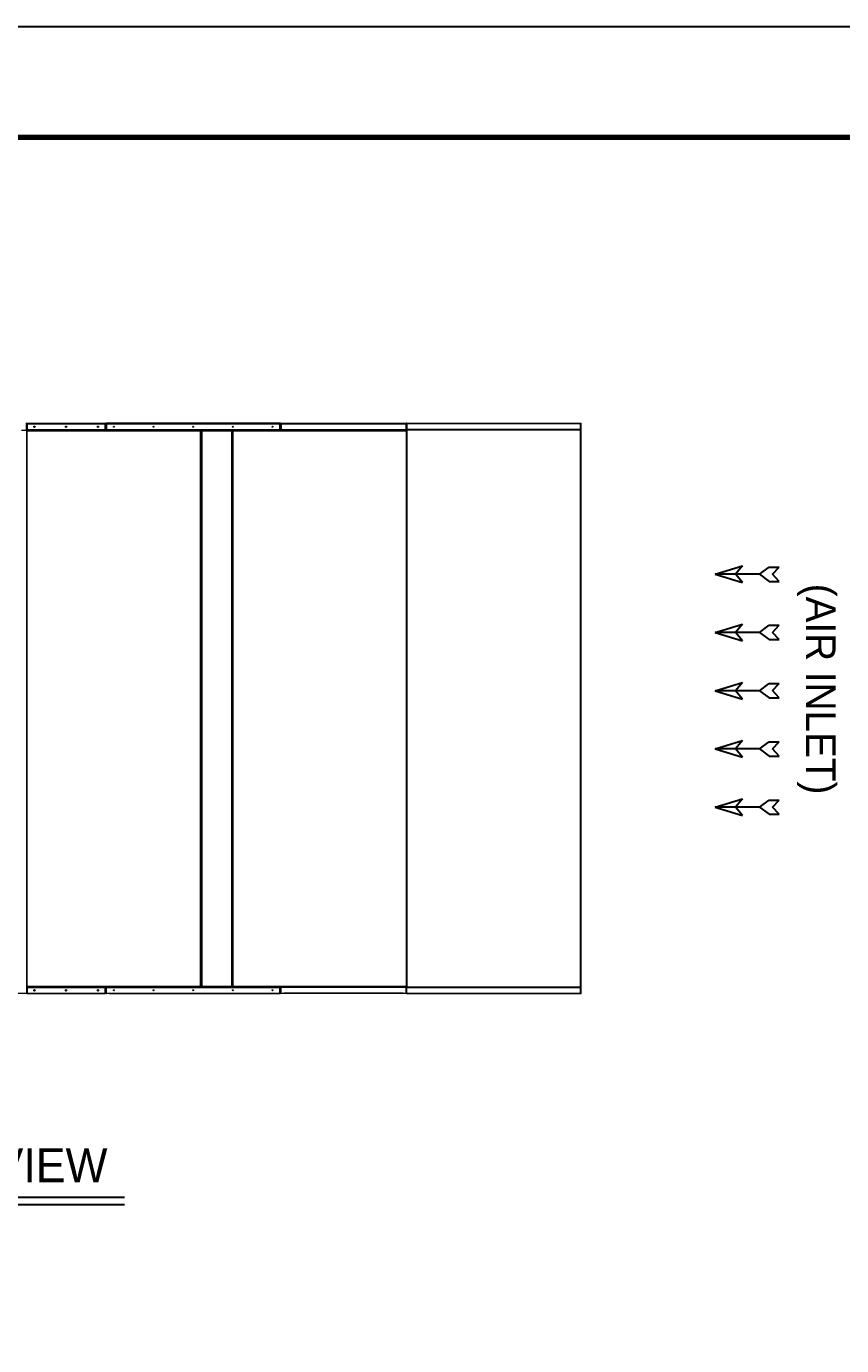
# Model space of a CAD drawing. Header units: millimetres. Extents: x -664124 to 30784, y -141094 to 22397.
# Drawn here: x 14470 to 19614, y 14073 to 22397 of the extents above; entities that cross this region are included whole.
import ezdxf
from ezdxf.enums import TextEntityAlignment as Align

# ---------------------------------------------------------------- set-up
doc = ezdxf.new("R2010")
doc.units = ezdxf.units.MM
for name, color, linetype in [('냉각탑_box', 1, 'Continuous'), ('냉각탑_dim', 1, 'Continuous'), ('냉각탑_form', 1, 'Continuous'), ('냉각탑_text', 3, 'Continuous')]:
    doc.layers.add(name, color=color, linetype=linetype)
doc.styles.add('돋움', font='Dotum.ttf')

# ---------------------------------------------------------------- blocks, each defined once
blk = doc.blocks.new('화살표 IN OUT')
at = {"layer": '냉각탑_dim'}
for p, q in [((-322.7, 43), (-383.9, 43)), ((-343.1, 0.5), (-383.9, 43)), ((-383.9, -43), (-343.1, 0.5)), ((-266.4, 0), (-322.7, 43)), ((-266.4, 0), (-322.7, -43)), ((-266.4, 0), (0, 0)), ((-163.5, 50), (-121.5, 0)), ((0, 0), (-163.5, 50)), ((-163.5, -50), (-121.5, 0)), ((0, 0), (-163.5, -50)), ((-322.7, -43), (-383.9, -43))]:
    blk.add_line(p, q, dxfattribs=at)
blk = doc.blocks.new('4')
at = {"color": 7, "lineweight": 20, "ltscale": 0.015372}
blk.add_line((14438.6, 19850), (14475.5, 19850), dxfattribs=at)
at = {"lineweight": 20}
for p, q in [((14466.8, 19894), (16869, 19894)), ((16867.5, 19894), (16869, 16294)), ((16870.1, 19894), (17970.1, 19894)), ((16870.1, 19892.8), (16870.1, 19894)), ((16870.1, 19891), (17967.1, 19891)), ((16870.1, 19855), (17967.1, 19855)), ((16870.1, 19852), (17967.1, 19852)), ((17967.1, 16294), (17967.1, 19894)), ((17970.1, 16294), (17970.1, 19894)), ((17970.1, 19894), (17970.1, 19894)), ((16870.1, 16336), (17967.1, 16336)), ((16870.1, 16333), (17967.1, 16333)), ((16869, 16294), (11470.3, 16294)), ((16870.1, 16297), (17967.1, 16297)), ((16870.1, 16295.2), (16870.1, 16294)), ((16870.1, 16294), (17970.1, 16294))]:
    blk.add_line(p, q, dxfattribs=at)
at = {"color": 7, "lineweight": 20, "ltscale": 0.015833}
for p, q in [((14470.1, 19854.8), (14470.1, 19892.8)), ((14470.1, 16333.2), (14470.1, 16295.2))]:
    blk.add_line(p, q, dxfattribs=at)
at = {"color": 7, "lineweight": 20, "ltscale": 0.001083}
for p, q in [((14472.1, 19892.8), (14474.7, 19892.8)), ((16870.1, 19892.8), (16867.5, 19892.8)), ((16870.1, 16295.2), (11470.3, 16295.2))]:
    blk.add_line(p, q, dxfattribs=at)
at = {"color": 7, "lineweight": 20, "ltscale": 0.00172}
blk.add_line((14472.1, 19888.7), (14472.1, 19892.8), dxfattribs=at)
at = {"color": 7, "lineweight": 20, "ltscale": 0.014667}
for p, q in [((14472.1, 19888.6), (14472.1, 19853.4)), ((14474.1, 19853.4), (14474.1, 19888.6)), ((14968.1, 19853.4), (14968.1, 19888.6)), ((14970.1, 19888.6), (14970.1, 19853.4)), ((14972.1, 19888.6), (14972.1, 19853.4)), ((14974.1, 19853.4), (14974.1, 19888.6)), ((16070.1, 19853.4), (16070.1, 19888.6)), ((16072.1, 19888.6), (16072.1, 19853.4)), ((16074.1, 19888.6), (16074.1, 19853.4)), ((16076.1, 19853.4), (16076.1, 19888.6)), ((16868.1, 19853.4), (16868.1, 19888.6)), ((16870.1, 19888.6), (16870.1, 19853.4)), ((14472.1, 16297.4), (14472.1, 16332.6)), ((14474.1, 16332.6), (14474.1, 16297.4)), ((14968.1, 16332.6), (14968.1, 16297.4)), ((14970.1, 16297.4), (14970.1, 16332.6)), ((14972.1, 16297.4), (14972.1, 16332.6)), ((14974.1, 16332.6), (14974.1, 16297.4)), ((16070.1, 16332.6), (16070.1, 16297.4)), ((16072.1, 16297.4), (16072.1, 16332.6)), ((16074.1, 16299.4), (16074.1, 16334.6)), ((16076.1, 16334.6), (16076.1, 16299.4)), ((16868.1, 16334.6), (16868.1, 16299.4)), ((16870.1, 16299.4), (16870.1, 16334.6))]:
    blk.add_line(p, q, dxfattribs=at)
at = {"color": 7, "lineweight": 20, "ltscale": 0.001387}
blk.add_line((14472.1, 19850), (14472.1, 19853.3), dxfattribs=at)
at = {"color": 7, "lineweight": 20, "ltscale": 0.000562932}
for p, q in [((14473.5, 19846.3), (14472.1, 19846.3)), ((15570.8, 19846.3), (15572.1, 19846.3)), ((15575.5, 19846.3), (15574.1, 19846.3)), ((15766.2, 19848.3), (15767.6, 19848.3)), ((15766.8, 19846.3), (15768.1, 19846.3)), ((15771.5, 19846.3), (15770.1, 19846.3)), ((16868.8, 19846.3), (16870.1, 19846.3)), ((14473.5, 16337.7), (14472.1, 16337.7)), ((15570.8, 16337.7), (15572.1, 16337.7)), ((15575.5, 16337.7), (15574.1, 16337.7)), ((15766.8, 16337.7), (15768.1, 16337.7)), ((15771.5, 16337.7), (15770.1, 16337.7)), ((16868.8, 16337.7), (16870.1, 16337.7))]:
    blk.add_line(p, q, dxfattribs=at)
at = {"color": 7, "lineweight": 20}
for p, q in [((14472.1, 16337.7), (14472.1, 19846.3)), ((14475.5, 16339.4), (14475.5, 19844.6)), ((15568.7, 16339.4), (15568.7, 19844.6)), ((15572.1, 16337.7), (15572.1, 19846.3)), ((15574.1, 19846.3), (15574.1, 16337.7)), ((15577.5, 19844.6), (15577.5, 16339.4)), ((15764.7, 19844.6), (15764.7, 16339.4)), ((15768.1, 19846.3), (15768.1, 16337.7)), ((15770.1, 19846.3), (15770.1, 16337.7)), ((15773.5, 19844.6), (15773.5, 16339.4)), ((16866.7, 19844.6), (16866.7, 16339.4)), ((16870.1, 19846.3), (16870.1, 16337.7))]:
    blk.add_line(p, q, dxfattribs=at)
at = {"color": 7, "lineweight": 20, "ltscale": 0.000448698}
for p, q in [((14473.5, 19850.7), (14474.1, 19851.6)), ((14968.8, 19850.7), (14968.1, 19851.6)), ((14973.5, 19850.7), (14974.1, 19851.6)), ((16070.8, 19850.7), (16070.1, 19851.6)), ((16075.5, 19850.7), (16076.1, 19851.6)), ((16868.8, 19850.7), (16868.1, 19851.6)), ((14473.5, 16335.3), (14474.1, 16334.5)), ((14968.8, 16335.3), (14968.1, 16334.5)), ((14973.5, 16335.3), (14974.1, 16334.5)), ((16070.8, 16335.3), (16070.1, 16334.5))]:
    blk.add_line(p, q, dxfattribs=at)
at = {"color": 7, "lineweight": 20, "ltscale": 0.000502197}
for p, q in [((14473.5, 19846.3), (14474.7, 19846.3)), ((15570.8, 19846.3), (15569.6, 19846.3)), ((15575.5, 19846.3), (15576.7, 19846.3)), ((15766.2, 19848.3), (15765, 19848.3)), ((15766.8, 19846.3), (15765.6, 19846.3)), ((15771.5, 19846.3), (15772.7, 19846.3)), ((16868.8, 19846.3), (16867.6, 19846.3)), ((14473.5, 16337.7), (14474.7, 16337.7)), ((15570.8, 16337.7), (15569.6, 16337.7)), ((15575.5, 16337.7), (15576.7, 16337.7)), ((15766.8, 16337.7), (15765.6, 16337.7))]:
    blk.add_line(p, q, dxfattribs=at)
at = {"color": 7, "lineweight": 20, "ltscale": 0.000375}
for p, q in [((14475, 19853.4), (14474.1, 19853.4)), ((14475, 19853.4), (14474.1, 19853.4)), ((14475, 19848), (14474.1, 19848)), ((14967.2, 19853.4), (14968.1, 19853.4)), ((14967.2, 19853.4), (14968.1, 19853.4)), ((14975, 19853.4), (14974.1, 19853.4)), ((14975, 19853.4), (14974.1, 19853.4)), ((15569.2, 19848), (15570.1, 19848)), ((15577, 19848), (15576.1, 19848)), ((15765.2, 19848), (15766.1, 19848)), ((15773, 19848), (15772.1, 19848)), ((16069.2, 19853.4), (16070.1, 19853.4)), ((16069.2, 19853.4), (16070.1, 19853.4)), ((16077, 19853.4), (16076.1, 19853.4)), ((16077, 19853.4), (16076.1, 19853.4)), ((16867.2, 19853.4), (16868.1, 19853.4)), ((16867.2, 19853.4), (16868.1, 19853.4)), ((16867.2, 19848), (16868.1, 19848)), ((15573.4, 18697.1), (15573.4, 18698)), ((15573.4, 18662.9), (15573.4, 18662)), ((15573.4, 17525.1), (15573.4, 17526)), ((15573.4, 17490.9), (15573.4, 17490)), ((14475, 16336), (14474.1, 16336)), ((14475, 16332.6), (14474.1, 16332.6)), ((14967.2, 16332.6), (14968.1, 16332.6)), ((14975, 16332.6), (14974.1, 16332.6)), ((15569.2, 16336), (15570.1, 16336)), ((15577, 16336), (15576.1, 16336)), ((15765.2, 16336), (15766.1, 16336)), ((15773, 16336), (15772.1, 16336)), ((16069.2, 16332.6), (16070.1, 16332.6)), ((16077, 16334.6), (16076.1, 16334.6)), ((16867.2, 16334.6), (16868.1, 16334.6))]:
    blk.add_line(p, q, dxfattribs=at)
at = {"color": 7, "lineweight": 20, "ltscale": 0.001002}
for p, q in [((14474.1, 19851), (14474.1, 19853.4)), ((14968.1, 19851), (14968.1, 19853.4)), ((14974.1, 19851), (14974.1, 19853.4)), ((16070.1, 19851), (16070.1, 19853.4)), ((16076.1, 19851), (16076.1, 19853.4)), ((16868.1, 19851), (16868.1, 19853.4)), ((14474.1, 16335), (14474.1, 16332.6)), ((14968.1, 16335), (14968.1, 16332.6)), ((14974.1, 16335), (14974.1, 16332.6)), ((16070.1, 16335), (16070.1, 16332.6)), ((16076.1, 16337), (16076.1, 16334.6)), ((16868.1, 16337), (16868.1, 16334.6))]:
    blk.add_line(p, q, dxfattribs=at)
at = {"color": 7, "lineweight": 20, "ltscale": 0.000414929}
for p, q in [((14474.1, 19847), (14474.1, 19848)), ((15570.1, 19847), (15570.1, 19848)), ((15576.1, 19847), (15576.1, 19848)), ((15765.6, 19849), (15765.6, 19850)), ((15766.1, 19847), (15766.1, 19848)), ((15772.1, 19847), (15772.1, 19848)), ((16868.1, 19847), (16868.1, 19848)), ((14474.1, 16337), (14474.1, 16336)), ((15570.1, 16337), (15570.1, 16336)), ((15576.1, 16337), (15576.1, 16336)), ((15766.1, 16337), (15766.1, 16336)), ((15772.1, 16337), (15772.1, 16336))]:
    blk.add_line(p, q, dxfattribs=at)
at = {"color": 7, "lineweight": 20, "ltscale": 0.000293404}
for p, q in [((14474.1, 19847), (14474.1, 19846.3)), ((15570.1, 19847), (15570.1, 19846.3)), ((15576.1, 19847), (15576.1, 19846.3)), ((15765.6, 19849), (15765.6, 19848.3)), ((15766.1, 19847), (15766.1, 19846.3)), ((15772.1, 19847), (15772.1, 19846.3)), ((16868.1, 19847), (16868.1, 19846.3)), ((14474.1, 16337), (14474.1, 16337.7)), ((15570.1, 16337), (15570.1, 16337.7)), ((15576.1, 16337), (15576.1, 16337.7)), ((15766.1, 16337), (15766.1, 16337.7)), ((15772.1, 16337), (15772.1, 16337.7)), ((16868.1, 16337), (16868.1, 16337.7))]:
    blk.add_line(p, q, dxfattribs=at)
at = {"color": 7, "lineweight": 20, "ltscale": 0.000873136}
blk.add_line((14474.7, 19891.9), (14474.7, 19894), dxfattribs=at)
at = {"color": 7, "lineweight": 20, "ltscale": 0.015146}
blk.add_line((14474.7, 19889.8), (14474.7, 19853.4), dxfattribs=at)
at = {"color": 7, "lineweight": 20, "ltscale": 4.00539e-05}
blk.add_line((14474.7, 19850.1), (14474.7, 19850), dxfattribs=at)
at = {"color": 7, "lineweight": 20, "ltscale": 0.01525}
for p, q in [((14475, 19890), (14475, 19853.4)), ((14967.2, 19853.4), (14967.2, 19890)), ((14975, 19890), (14975, 19853.4)), ((16069.2, 19853.4), (16069.2, 19890)), ((16077, 19890), (16077, 19853.4)), ((16867.2, 19853.4), (16867.2, 19890)), ((14475, 16296), (14475, 16332.6)), ((14967.2, 16332.6), (14967.2, 16296)), ((14975, 16296), (14975, 16332.6)), ((16069.2, 16332.6), (16069.2, 16296)), ((16077, 16298), (16077, 16334.6)), ((16867.2, 16334.6), (16867.2, 16298))]:
    blk.add_line(p, q, dxfattribs=at)
at = {"color": 7, "lineweight": 20, "ltscale": 0.007958}
for p, q in [((14475, 19890), (14494.1, 19890)), ((14948.1, 19890), (14967.2, 19890)), ((14975, 19890), (14994.1, 19890)), ((16050.1, 19890), (16069.2, 19890)), ((16077, 19890), (16096.1, 19890)), ((16848.1, 19890), (16867.2, 19890)), ((14475, 16296), (14494.1, 16296)), ((14948.1, 16296), (14967.2, 16296)), ((14975, 16296), (14994.1, 16296)), ((16050.1, 16296), (16069.2, 16296)), ((16077, 16298), (16096.1, 16298)), ((16848.1, 16298), (16867.2, 16298))]:
    blk.add_line(p, q, dxfattribs=at)
at = {"color": 7, "lineweight": 20, "ltscale": 0.205083}
for p, q in [((14475, 19853.4), (14967.2, 19853.4)), ((14475, 16332.6), (14967.2, 16332.6))]:
    blk.add_line(p, q, dxfattribs=at)
at = {"color": 7, "lineweight": 20, "ltscale": 0.455917}
for p, q in [((14475, 19848), (15569.2, 19848)), ((14975, 19853.4), (16069.2, 19853.4)), ((15773, 19848), (16867.2, 19848)), ((15569.2, 16336), (14475, 16336)), ((14975, 16332.6), (16069.2, 16332.6))]:
    blk.add_line(p, q, dxfattribs=at)
at = {"color": 7, "lineweight": 20, "ltscale": 0.006917}
for p, q in [((14475.5, 19892), (14492.1, 19892)), ((14475.5, 19890), (14492.1, 19890)), ((14950.1, 19892), (14966.7, 19892)), ((14950.1, 19890), (14966.7, 19890)), ((14992.1, 19892), (14975.5, 19892)), ((14992.1, 19890), (14975.5, 19890)), ((16052.1, 19892), (16068.7, 19892)), ((16052.1, 19890), (16068.7, 19890)), ((16077.5, 19892), (16094.1, 19892)), ((16077.5, 19890), (16094.1, 19890)), ((16850.1, 19892), (16866.7, 19892)), ((16850.1, 19890), (16866.7, 19890)), ((14475.5, 16294), (14492.1, 16294)), ((14950.1, 16294), (14966.7, 16294)), ((14992.1, 16294), (14975.5, 16294)), ((16052.1, 16294), (16068.7, 16294)), ((16077.5, 16296), (16094.1, 16296)), ((16850.1, 16296), (16866.7, 16296))]:
    blk.add_line(p, q, dxfattribs=at)
at = {"color": 7, "lineweight": 20, "ltscale": 0.204667}
for p, q in [((14475.5, 19850), (14966.7, 19850)), ((14475.5, 16336), (14966.7, 16336))]:
    blk.add_line(p, q, dxfattribs=at)
at = {"color": 7, "lineweight": 20, "ltscale": 0.4555}
for p, q in [((14475.5, 19844.6), (15568.7, 19844.6)), ((14975.5, 19850), (16068.7, 19850)), ((15773.5, 19844.6), (16866.7, 19844.6)), ((15568.7, 16339.4), (14475.5, 16339.4)), ((14975.5, 16336), (16068.7, 16336)), ((16866.7, 16339.4), (15773.5, 16339.4))]:
    blk.add_line(p, q, dxfattribs=at)
at = {"color": 7, "lineweight": 20, "ltscale": 0.000833333}
for p, q in [((14492.1, 19892), (14492.1, 19890)), ((14786, 19850), (14786, 19848)), ((14842, 19848), (14842, 19850)), ((14948.1, 19892), (14948.1, 19890)), ((14948.1, 19892), (14948.1, 19890)), ((14950.1, 19892), (14950.1, 19890)), ((14992.1, 19892), (14992.1, 19890)), ((15435.9, 19850), (15435.9, 19848)), ((15439.2, 19848), (15439.2, 19850)), ((15767.6, 19848.3), (15767.6, 19846.3)), ((16050.1, 19892), (16050.1, 19890)), ((16050.1, 19892), (16050.1, 19890)), ((16052.1, 19892), (16052.1, 19890)), ((16094.1, 19892), (16094.1, 19890)), ((16812.5, 19850), (16812.5, 19848)), ((16848.1, 19892), (16848.1, 19890)), ((16848.1, 19892), (16848.1, 19890)), ((16850.1, 19892), (16850.1, 19890)), ((15572.1, 19604), (15574.1, 19604)), ((15572.1, 19577.4), (15574.1, 19577.4)), ((15572.1, 19576), (15574.1, 19576)), ((15574.1, 19576), (15572.1, 19576)), ((15574.1, 19574), (15572.1, 19574)), ((15574.1, 19572.6), (15572.1, 19572.6)), ((15768.1, 19604), (15770.1, 19604)), ((15768.1, 19577.4), (15770.1, 19577.4)), ((15770.1, 19576), (15768.1, 19576)), ((15770.1, 19574), (15768.1, 19574)), ((15770.1, 19572.9), (15768.1, 19572.9)), ((15770.1, 19570.1), (15768.1, 19570.1)), ((15768.1, 19568.1), (15770.1, 19568.1)), ((15768.1, 19566.5), (15770.1, 19566.5)), ((15770.1, 19565.3), (15768.1, 19565.3)), ((15572.1, 18959.4), (15574.1, 18959.4)), ((15574.1, 18958), (15572.1, 18958)), ((15574.1, 18956), (15572.1, 18956)), ((15572.1, 18954), (15574.1, 18954)), ((15572.1, 18952), (15574.1, 18952)), ((15574.1, 18950.6), (15572.1, 18950.6)), ((15574.1, 18924), (15572.1, 18924)), ((15768.1, 18971.3), (15770.1, 18971.3)), ((15768.1, 18954), (15770.1, 18954)), ((15768.1, 18952), (15770.1, 18952)), ((15770.1, 18950.6), (15768.1, 18950.6)), ((15770.1, 18924), (15768.1, 18924)), ((15572.1, 18741), (15574.1, 18741)), ((15768.1, 18741), (15770.1, 18741)), ((15574.1, 18704.4), (15572.1, 18704.4)), ((15574.1, 18703), (15572.1, 18703)), ((15574.1, 18660), (15572.1, 18660)), ((15574.1, 18658.4), (15572.1, 18658.4)), ((15574.1, 18656.4), (15572.1, 18656.4)), ((15574.1, 18653), (15572.1, 18653)), ((15572.1, 18651.6), (15574.1, 18651.6)), ((15770.1, 18704.4), (15768.1, 18704.4)), ((15770.1, 18703), (15768.1, 18703)), ((15770.1, 18700), (15768.1, 18700)), ((15770.1, 18698), (15768.1, 18698)), ((15770.1, 18697.1), (15768.1, 18697.1)), ((15768.1, 18662.9), (15770.1, 18662.9)), ((15770.1, 18662), (15768.1, 18662)), ((15770.1, 18660), (15768.1, 18660)), ((15770.1, 18660), (15768.1, 18660)), ((15770.1, 18658.4), (15768.1, 18658.4)), ((15770.1, 18656.4), (15768.1, 18656.4)), ((15770.1, 18653), (15768.1, 18653)), ((15768.1, 18651.6), (15770.1, 18651.6)), ((15574.1, 18615), (15572.1, 18615)), ((15770.1, 18615), (15768.1, 18615)), ((15572.1, 18432), (15574.1, 18432)), ((15572.1, 18405.4), (15574.1, 18405.4)), ((15572.1, 18404), (15574.1, 18404)), ((15574.1, 18404), (15572.1, 18404)), ((15574.1, 18402), (15572.1, 18402)), ((15574.1, 18400.6), (15572.1, 18400.6)), ((15768.1, 18432), (15770.1, 18432)), ((15768.1, 18405.4), (15770.1, 18405.4)), ((15770.1, 18404), (15768.1, 18404)), ((15770.1, 18402.1), (15768.1, 18402.1)), ((15770.1, 18402), (15768.1, 18402)), ((15768.1, 18400.1), (15770.1, 18400.1)), ((15768.1, 18398.5), (15770.1, 18398.5)), ((15770.1, 18397.3), (15768.1, 18397.3)), ((15572.1, 17787.4), (15574.1, 17787.4)), ((15574.1, 17786), (15572.1, 17786)), ((15574.1, 17784), (15572.1, 17784)), ((15572.1, 17782), (15574.1, 17782)), ((15572.1, 17780), (15574.1, 17780)), ((15574.1, 17778.6), (15572.1, 17778.6)), ((15574.1, 17752), (15572.1, 17752)), ((15768.1, 17803.3), (15770.1, 17803.3)), ((15770.1, 17783.3), (15768.1, 17783.3)), ((15768.1, 17782), (15770.1, 17782)), ((15768.1, 17780), (15770.1, 17780)), ((15770.1, 17778.6), (15768.1, 17778.6)), ((15770.1, 17752), (15768.1, 17752)), ((15572.1, 17569), (15574.1, 17569)), ((15768.1, 17569), (15770.1, 17569)), ((15574.1, 17532.4), (15572.1, 17532.4)), ((15574.1, 17531), (15572.1, 17531)), ((15574.1, 17488), (15572.1, 17488)), ((15574.1, 17486.4), (15572.1, 17486.4)), ((15574.1, 17484.4), (15572.1, 17484.4)), ((15770.1, 17532.4), (15768.1, 17532.4)), ((15770.1, 17531), (15768.1, 17531)), ((15770.1, 17528), (15768.1, 17528)), ((15770.1, 17526), (15768.1, 17526)), ((15770.1, 17525.1), (15768.1, 17525.1)), ((15768.1, 17490.9), (15770.1, 17490.9)), ((15770.1, 17490), (15768.1, 17490)), ((15770.1, 17488), (15768.1, 17488)), ((15770.1, 17488), (15768.1, 17488)), ((15770.1, 17486.4), (15768.1, 17486.4)), ((15770.1, 17484.4), (15768.1, 17484.4)), ((15574.1, 17481), (15572.1, 17481)), ((15572.1, 17479.6), (15574.1, 17479.6)), ((15574.1, 17443), (15572.1, 17443)), ((15770.1, 17481), (15768.1, 17481)), ((15768.1, 17479.6), (15770.1, 17479.6)), ((15770.1, 17443), (15768.1, 17443)), ((15572.1, 17260), (15574.1, 17260)), ((15572.1, 17233.4), (15574.1, 17233.4)), ((15572.1, 17232), (15574.1, 17232)), ((15574.1, 17232), (15572.1, 17232)), ((15768.1, 17260), (15770.1, 17260)), ((15768.1, 17233.4), (15770.1, 17233.4)), ((15770.1, 17233.1), (15768.1, 17233.1)), ((15770.1, 17232), (15768.1, 17232)), ((15574.1, 17230), (15572.1, 17230)), ((15574.1, 17228.6), (15572.1, 17228.6)), ((15770.1, 17230), (15768.1, 17230)), ((15768.1, 17229.5), (15770.1, 17229.5)), ((15770.1, 17228.3), (15768.1, 17228.3)), ((15572.1, 16615.4), (15574.1, 16615.4)), ((15574.1, 16614), (15572.1, 16614)), ((15574.1, 16612), (15572.1, 16612)), ((15572.1, 16610), (15574.1, 16610)), ((15572.1, 16608), (15574.1, 16608)), ((15574.1, 16606.6), (15572.1, 16606.6)), ((15574.1, 16580), (15572.1, 16580)), ((15768.1, 16634.3), (15770.1, 16634.3)), ((15770.1, 16614.3), (15768.1, 16614.3)), ((15768.1, 16610), (15770.1, 16610)), ((15768.1, 16608), (15770.1, 16608)), ((15770.1, 16606.6), (15768.1, 16606.6)), ((15770.1, 16580), (15768.1, 16580)), ((15574.1, 16341.4), (15572.1, 16341.4)), ((15574.1, 16338), (15572.1, 16338)), ((15768.1, 16341), (15770.1, 16341)), ((14492.1, 16294), (14492.1, 16296)), ((14948.1, 16294), (14948.1, 16296)), ((14948.1, 16294), (14948.1, 16296)), ((14950.1, 16294), (14950.1, 16296)), ((14992.1, 16294), (14992.1, 16296)), ((16050.1, 16294), (16050.1, 16296)), ((16050.1, 16294), (16050.1, 16296)), ((16052.1, 16294), (16052.1, 16296)), ((16094.1, 16296), (16094.1, 16298)), ((16848.1, 16296), (16848.1, 16298)), ((16848.1, 16296), (16848.1, 16298)), ((16850.1, 16296), (16850.1, 16298))]:
    blk.add_line(p, q, dxfattribs=at)
at = {"color": 7, "lineweight": 20, "ltscale": 0.000834351}
blk.add_line((14492.1, 19890.8), (14494.1, 19890.8), dxfattribs=at)
at = {"color": 7, "lineweight": 20, "ltscale": 0.000834357}
blk.add_line((14492.1, 19890), (14494.1, 19890), dxfattribs=at)
at = {"color": 7, "lineweight": 20, "ltscale": 0.189167}
for p, q in [((14494.1, 19892), (14948.1, 19892)), ((14494.1, 19892), (14948.1, 19892)), ((14494.1, 19888.6), (14948.1, 19888.6)), ((14494.1, 16297.4), (14948.1, 16297.4)), ((14494.1, 16294), (14948.1, 16294))]:
    blk.add_line(p, q, dxfattribs=at)
at = {"color": 7, "lineweight": 20, "ltscale": 0.001417}
for p, q in [((14494.1, 19892), (14494.1, 19888.6)), ((14994.1, 19892), (14994.1, 19888.6)), ((16096.1, 19892), (16096.1, 19888.6)), ((14494.1, 16294), (14494.1, 16297.4)), ((14994.1, 16294), (14994.1, 16297.4)), ((16096.1, 16296), (16096.1, 16299.4))]:
    blk.add_line(p, q, dxfattribs=at)
at = {"color": 7, "lineweight": 20, "ltscale": 0.000583333}
for p, q in [((14494.1, 19890), (14494.1, 19888.6)), ((14948.1, 19888.6), (14948.1, 19890)), ((14994.1, 19890), (14994.1, 19888.6)), ((16050.1, 19888.6), (16050.1, 19890)), ((16096.1, 19890), (16096.1, 19888.6)), ((16848.1, 19888.6), (16848.1, 19890)), ((14494.1, 16296), (14494.1, 16297.4)), ((14948.1, 16297.4), (14948.1, 16296)), ((14994.1, 16296), (14994.1, 16297.4)), ((16050.1, 16297.4), (16050.1, 16296)), ((16096.1, 16298), (16096.1, 16299.4)), ((16848.1, 16299.4), (16848.1, 16298))]:
    blk.add_line(p, q, dxfattribs=at)
at = {"color": 7, "lineweight": 20, "ltscale": 0.000199275}
blk.add_line((14885.9, 19848.3), (14885.5, 19848), dxfattribs=at)
at = {"color": 7, "lineweight": 20, "ltscale": 0.000369598}
blk.add_line((14885.7, 19849), (14886.3, 19848.3), dxfattribs=at)
at = {"color": 7, "lineweight": 20, "ltscale": 0.001228}
blk.add_line((14885.9, 19848.3), (14888.9, 19848.3), dxfattribs=at)
at = {"color": 7, "lineweight": 20, "ltscale": 0.000708333}
blk.add_line((14887.6, 19850), (14887.6, 19848.3), dxfattribs=at)
at = {"color": 7, "lineweight": 20, "ltscale": 0.000125566}
blk.add_line((14888.9, 19848.3), (14888.9, 19848), dxfattribs=at)
at = {"color": 7, "lineweight": 20, "ltscale": 1.86596e-06}
blk.add_line((14889.4, 19848.3), (14889.4, 19848.3), dxfattribs=at)
at = {"color": 7, "lineweight": 20, "ltscale": 0.00022498}
blk.add_line((14889.4, 19848.3), (14889.9, 19848.3), dxfattribs=at)
at = {"color": 7, "lineweight": 20, "ltscale": 0.000832315}
blk.add_line((14948.1, 19890.8), (14950.1, 19890.8), dxfattribs=at)
at = {"color": 7, "lineweight": 20, "ltscale": 0.00083231}
blk.add_line((14948.1, 19890), (14950.1, 19890), dxfattribs=at)
at = {"color": 7, "lineweight": 20, "ltscale": 0.003628}
blk.add_line((14966.8, 19850), (14975.5, 19850), dxfattribs=at)
at = {"color": 7, "lineweight": 20, "ltscale": 0.015212}
for p, q in [((14967.2, 19889.9), (14967.2, 19853.4)), ((16069.2, 19889.9), (16069.2, 19853.4)), ((16867.2, 19889.9), (16867.2, 19853.4)), ((14967.2, 16296.1), (14967.2, 16332.6)), ((16069.2, 16296.1), (16069.2, 16332.6)), ((16867.2, 16298.1), (16867.2, 16334.6))]:
    blk.add_line(p, q, dxfattribs=at)
at = {"color": 7, "lineweight": 20, "ltscale": 0.001506}
blk.add_line((14969.3, 19890.8), (14972.9, 19890.8), dxfattribs=at)
at = {"color": 7, "lineweight": 20, "ltscale": 0.459167}
blk.add_line((16073.1, 19894), (14971.1, 19894), dxfattribs=at)
at = {"color": 7, "lineweight": 20, "ltscale": 0.000374999}
for p, q in [((14975, 19886.6), (14974.1, 19886.6)), ((14975, 16299.4), (14974.1, 16299.4))]:
    blk.add_line(p, q, dxfattribs=at)
at = {"color": 7, "lineweight": 20, "ltscale": 0.000375519}
blk.add_line((14975, 19853.4), (14974.1, 19853.4), dxfattribs=at)
at = {"color": 7, "lineweight": 20, "ltscale": 0.000833847}
blk.add_line((14992.1, 19890.8), (14994.1, 19890.8), dxfattribs=at)
at = {"color": 7, "lineweight": 20, "ltscale": 0.000833853}
blk.add_line((14992.1, 19890), (14994.1, 19890), dxfattribs=at)
at = {"color": 7, "lineweight": 20, "ltscale": 0.037104}
blk.add_line((15083.2, 19892), (14994.1, 19892), dxfattribs=at)
at = {"color": 7, "lineweight": 20, "ltscale": 0.44}
for p, q in [((14994.1, 19892), (16050.1, 19892)), ((14994.1, 19888.6), (16050.1, 19888.6)), ((14994.1, 16297.4), (16050.1, 16297.4)), ((14994.1, 16294), (16050.1, 16294))]:
    blk.add_line(p, q, dxfattribs=at)
at = {"color": 7, "lineweight": 20, "ltscale": 0.004146}
blk.add_line((15083.2, 19892), (15093.1, 19892), dxfattribs=at)
at = {"color": 7, "lineweight": 20, "ltscale": 0.004167}
blk.add_line((15093.1, 19892), (15103.1, 19892), dxfattribs=at)
at = {"color": 7, "lineweight": 20, "ltscale": 0.394604}
blk.add_line((16050.1, 19892), (15103.1, 19892), dxfattribs=at)
at = {"color": 7, "lineweight": 20, "ltscale": 0.0025}
blk.add_line((15570.1, 19846.6), (15576.1, 19846.6), dxfattribs=at)
at = {"color": 7, "lineweight": 20, "ltscale": 0.078417}
for p, q in [((15577, 19848), (15765.2, 19848)), ((15765.2, 16336), (15577, 16336))]:
    blk.add_line(p, q, dxfattribs=at)
at = {"color": 7, "lineweight": 20, "ltscale": 0.078}
for p, q in [((15577.5, 19844.6), (15764.7, 19844.6)), ((15764.7, 16339.4), (15577.5, 16339.4))]:
    blk.add_line(p, q, dxfattribs=at)
at = {"color": 7, "lineweight": 20, "ltscale": 0.014417}
for p, q in [((15706.5, 19844.4), (15671.9, 19844.4)), ((15671.9, 16339.6), (15706.5, 16339.6))]:
    blk.add_line(p, q, dxfattribs=at)
at = {"color": 7, "lineweight": 20, "ltscale": 0.001905}
blk.add_line((15772.1, 19847), (15767.6, 19847), dxfattribs=at)
at = {"color": 7, "lineweight": 20, "ltscale": 0.000832819}
blk.add_line((16050.1, 19890.8), (16052.1, 19890.8), dxfattribs=at)
at = {"color": 7, "lineweight": 20, "ltscale": 0.000832814}
blk.add_line((16050.1, 19890), (16052.1, 19890), dxfattribs=at)
at = {"color": 7, "lineweight": 20, "ltscale": 0.000375001}
for p, q in [((16070.1, 19886.6), (16069.2, 19886.6)), ((16070.1, 16299.4), (16069.2, 16299.4))]:
    blk.add_line(p, q, dxfattribs=at)
at = {"color": 7, "lineweight": 20, "ltscale": 0.000374481}
blk.add_line((16070.1, 19853.4), (16069.2, 19853.4), dxfattribs=at)
at = {"color": 7, "lineweight": 20, "ltscale": 0.001508}
blk.add_line((16071.3, 19890.8), (16074.9, 19890.8), dxfattribs=at)
at = {"color": 7, "lineweight": 20, "ltscale": 0.32925}
for p, q in [((16077, 19853.4), (16867.2, 19853.4)), ((16077, 16334.6), (16867.2, 16334.6))]:
    blk.add_line(p, q, dxfattribs=at)
at = {"color": 7, "lineweight": 20, "ltscale": 0.328833}
blk.add_line((16077.5, 19850), (16866.7, 19850), dxfattribs=at)
at = {"color": 7, "lineweight": 20, "ltscale": 0.000833959}
blk.add_line((16094.1, 19890.8), (16096.1, 19890.8), dxfattribs=at)
at = {"color": 7, "lineweight": 20, "ltscale": 0.000833964}
blk.add_line((16094.1, 19890), (16096.1, 19890), dxfattribs=at)
at = {"color": 7, "lineweight": 20, "ltscale": 0.000832956}
blk.add_line((16095.5, 19848), (16095.5, 19850), dxfattribs=at)
at = {"color": 7, "lineweight": 20, "ltscale": 0.313333}
for p, q in [((16096.1, 19892), (16848.1, 19892)), ((16096.1, 19888.6), (16848.1, 19888.6)), ((16096.1, 16299.4), (16848.1, 16299.4)), ((16096.1, 16296), (16848.1, 16296))]:
    blk.add_line(p, q, dxfattribs=at)
at = {"color": 7, "lineweight": 20, "ltscale": 0.000832693}
blk.add_line((16848.1, 19890.8), (16850.1, 19890.8), dxfattribs=at)
at = {"color": 7, "lineweight": 20, "ltscale": 0.000832687}
blk.add_line((16848.1, 19890), (16850.1, 19890), dxfattribs=at)
at = {"color": 7, "lineweight": 20, "ltscale": 0.000872667}
blk.add_line((16867.5, 19891.9), (16867.5, 19894), dxfattribs=at)
at = {"color": 7, "lineweight": 20, "ltscale": 0.015148}
blk.add_line((16867.5, 19889.8), (16867.5, 19853.4), dxfattribs=at)
at = {"color": 7, "lineweight": 20, "ltscale": 0.000873628}
blk.add_line((16867.5, 19850.1), (16867.5, 19848), dxfattribs=at)
at = {"color": 7, "lineweight": 20, "ltscale": 0.000414952}
blk.add_line((16869.1, 19847), (16868.4, 19846.3), dxfattribs=at)
at = {"color": 7, "lineweight": 20, "ltscale": 0.001669}
blk.add_line((16870.1, 19892.8), (16870.1, 19888.8), dxfattribs=at)
at = {"color": 7, "lineweight": 20, "ltscale": 0.002879}
blk.add_line((16870.1, 19853.2), (16870.1, 19846.3), dxfattribs=at)
at = {"color": 7, "lineweight": 20, "ltscale": 5.94511e-06}
blk.add_line((16870.1, 19844.6), (16870.1, 19844.6), dxfattribs=at)
at = {"color": 7, "lineweight": 20, "ltscale": 8.50581e-06}
blk.add_line((16870.1, 19844.6), (16870.1, 19844.6), dxfattribs=at)
at = {"color": 7, "lineweight": 20, "ltscale": 1.00793e-05}
for p, q in [((16870.1, 19844.6), (16870.1, 19844.6)), ((16870.1, 16339.4), (16870.1, 16339.4))]:
    blk.add_line(p, q, dxfattribs=at)
at = {"color": 7, "lineweight": 20, "ltscale": 0.000833717}
for p, q in [((15768.1, 19687.9), (15770.1, 19687.9)), ((15768.1, 19682.7), (15770.1, 19682.7)), ((15768.1, 19610.1), (15770.1, 19610.1)), ((15768.1, 18442.1), (15770.1, 18442.1)), ((15768.1, 17273.1), (15770.1, 17273.1)), ((15768.1, 16509.7), (15770.1, 16509.7)), ((15768.1, 16504.5), (15770.1, 16504.5))]:
    blk.add_line(p, q, dxfattribs=at)
at = {"color": 7, "lineweight": 20, "ltscale": 0.000833723}
for p, q in [((15768.1, 18919.3), (15770.1, 18919.3)), ((15768.1, 17261.1), (15770.1, 17261.1))]:
    blk.add_line(p, q, dxfattribs=at)
at = {"color": 7, "lineweight": 20, "ltscale": 0.000542151}
for p, q in [((15573.4, 18700), (15572.1, 18700)), ((15573.4, 18698), (15572.1, 18698)), ((15573.4, 18697.1), (15572.1, 18697.1)), ((15572.1, 18662.9), (15573.4, 18662.9)), ((15573.4, 18662), (15572.1, 18662)), ((15573.4, 18660), (15572.1, 18660)), ((15573.4, 17528), (15572.1, 17528)), ((15573.4, 17526), (15572.1, 17526)), ((15573.4, 17525.1), (15572.1, 17525.1)), ((15572.1, 17490.9), (15573.4, 17490.9)), ((15573.4, 17490), (15572.1, 17490)), ((15573.4, 17488), (15572.1, 17488))]:
    blk.add_line(p, q, dxfattribs=at)
at = {"color": 7, "lineweight": 20, "ltscale": 0.000291559}
for p, q in [((15574.1, 18698), (15573.4, 18698)), ((15574.1, 18662), (15573.4, 18662)), ((15574.1, 17526), (15573.4, 17526)), ((15574.1, 17490), (15573.4, 17490))]:
    blk.add_line(p, q, dxfattribs=at)
at = {"color": 7, "lineweight": 20, "ltscale": 0.01425}
for p, q in [((15573.4, 18662.9), (15573.4, 18697.1)), ((15573.4, 17490.9), (15573.4, 17525.1))]:
    blk.add_line(p, q, dxfattribs=at)
at = {"color": 7, "lineweight": 20, "ltscale": 0.000833304}
blk.add_line((15768.1, 17751.3), (15770.1, 17751.3), dxfattribs=at)
at = {"color": 7, "lineweight": 20, "ltscale": 0.002042}
blk.add_line((14472.1, 16332.8), (14472.1, 16337.7), dxfattribs=at)
at = {"color": 7, "lineweight": 20, "ltscale": 3.82162e-05}
blk.add_line((14474.7, 16335.9), (14474.7, 16336), dxfattribs=at)
at = {"color": 7, "lineweight": 20, "ltscale": 0.01475}
blk.add_line((14474.7, 16297.2), (14474.7, 16332.6), dxfattribs=at)
at = {"color": 7, "lineweight": 20, "ltscale": 7.29161e-06}
blk.add_line((14975.5, 16336), (14975.5, 16336), dxfattribs=at)
at = {"color": 7, "lineweight": 20, "ltscale": 0.125586}
blk.add_line((16074.4, 16336), (15773, 16336), dxfattribs=at)
at = {"color": 7, "lineweight": 20, "ltscale": 0.015145}
blk.add_line((16867.5, 16298.3), (16867.5, 16334.6), dxfattribs=at)
at = {"color": 7, "lineweight": 20, "ltscale": 0.000452155}
blk.add_line((16868.8, 16337.3), (16868.1, 16336.5), dxfattribs=at)
at = {"color": 7, "lineweight": 20, "ltscale": 0.000150117}
blk.add_line((16870, 16336.3), (16869.7, 16336.3), dxfattribs=at)
at = {"color": 7, "lineweight": 20, "ltscale": 5.94551e-06}
blk.add_line((16870.1, 16339.4), (16870.1, 16339.4), dxfattribs=at)
at = {"color": 7, "lineweight": 20, "ltscale": 2.11226e-05}
blk.add_line((16870.1, 16339.4), (16870.1, 16339.4), dxfattribs=at)
at = {"color": 7, "lineweight": 20, "ltscale": 8.50584e-06}
blk.add_line((16870.1, 16339.4), (16870.1, 16339.4), dxfattribs=at)
at = {"color": 7, "lineweight": 20, "ltscale": 0.001291}
blk.add_line((16870.1, 16337.7), (16870.1, 16334.6), dxfattribs=at)
at = {"color": 7, "lineweight": 20, "ltscale": 0.000834932}
blk.add_line((14472.1, 16295.2), (14472.1, 16297.2), dxfattribs=at)
at = {"color": 7, "lineweight": 20, "ltscale": 0.000334372}
blk.add_line((14472.1, 16295.2), (14472.9, 16295.2), dxfattribs=at)
at = {"color": 7, "lineweight": 20, "ltscale": 0.00039683}
blk.add_line((14474.7, 16297.2), (14474.7, 16296.3), dxfattribs=at)
at = {"color": 7, "lineweight": 20, "ltscale": 0.000121692}
blk.add_line((14475, 16297.2), (14474.7, 16297.2), dxfattribs=at)
at = {"color": 7, "lineweight": 20, "ltscale": 0.000370023}
blk.add_line((14968.1, 16297.2), (14967.2, 16297.2), dxfattribs=at)
at = {"color": 7, "lineweight": 20, "ltscale": 0.000838255}
blk.add_line((14972.1, 16297.2), (14970.1, 16297.2), dxfattribs=at)
at = {"color": 7, "lineweight": 20, "ltscale": 0.001175}
blk.add_line((16074.9, 16297.2), (16072.1, 16297.2), dxfattribs=at)
at = {"color": 7, "lineweight": 20, "ltscale": 0.000834358}
blk.add_line((16096.1, 16297.2), (16094.1, 16297.2), dxfattribs=at)
at = {"color": 7, "lineweight": 20, "ltscale": 0.000833334}
blk.add_line((16850.1, 16297.2), (16848.1, 16297.2), dxfattribs=at)
at = {"color": 7, "lineweight": 20, "ltscale": 0.001749}
blk.add_line((16870.1, 16299.4), (16870.1, 16295.2), dxfattribs=at)
at = {"color": 7, "lineweight": 20}
for centre, radius in [((14521.1, 19871), 4.5), ((14721.1, 19871), 4.5), ((14921.1, 19871), 4.5), ((15022.1, 19871), 3), ((15272.1, 19871), 3), ((15522.1, 19871), 3), ((15772.1, 19871), 3), ((16022.1, 19871), 3), ((14521.1, 16315), 4.5), ((14721.1, 16315), 4.5), ((14921.1, 16315), 4.5), ((15022.1, 16315), 3), ((15272.1, 16315), 3), ((15522.1, 16315), 3), ((15772.1, 16315), 3), ((16022.1, 16315), 3)]:
    blk.add_circle(centre, radius, dxfattribs=at)
for centre, radius, start, end in [((14475.5, 19888.6), 3.4, 90, 180), ((14475.5, 19853.4), 3.4, 180, 270), ((14477.3, 19890.8), 5.2, 142.01407, 157.38029), ((14475.5, 19888.6), 1.4, 110.92489, 180), ((14521.1, 19875), 3, 191.40744, 348.58775), ((14721.1, 19875), 3, 191.40744, 348.58775), ((14888.9, 19845.1), 5.1, 128.95892, 144.51621), ((14893.3, 19848.1), 3.36, 164.70023, 182.02538), ((14921.1, 19875), 3, 191.40744, 348.58775), ((14966.7, 19888.6), 3.4, 0, 90), ((14966.7, 19853.4), 3.4, 270, 0), ((14966.7, 19888.6), 1.4, 0, 69.07522), ((14975.5, 19888.6), 3.4, 90, 180), ((14975.5, 19853.4), 3.4, 180, 270), ((14975.5, 19888.6), 1.4, 110.92489, 180), ((15774, 19842.9), 10.4, 144.13871, 150.68172), ((15758.2, 19856.6), 11.5, 311.84253, 314.02788), ((16068.7, 19888.6), 3.4, 0, 90), ((16068.7, 19853.4), 3.4, 270, 0), ((16068.7, 19888.6), 1.4, 0, 69.07522), ((16077.5, 19888.6), 3.4, 90, 180), ((16077.5, 19853.4), 3.4, 180, 270), ((16077.5, 19888.6), 1.4, 110.92489, 180), ((16866.7, 19888.6), 3.4, 0, 90), ((16866.7, 19853.4), 3.4, 270, 0), ((16866.7, 19844.6), 3.4, 89.76553, 90), ((16866.7, 19888.6), 1.4, 0, 69.07522), ((16866.7, 19844.6), 3.4, 29.99998, 65.68426), ((16864.9, 19890.8), 5.2, 22.61971, 37.98593), ((16864.9, 19890.8), 5.2, 0, 0.128), ((16864.9, 19826.2), 5.2, 359.19744, 0), ((15573.4, 18696.6), 3.4, 78.13887, 90), ((15573.4, 18663.4), 3.4, 270, 281.86113), ((15573.4, 17524.6), 3.4, 78.13887, 90), ((15573.4, 17491.4), 3.4, 270, 281.86113), ((14475.5, 16332.6), 3.4, 90, 180), ((14520.1, 16313), 3, 305.72337, 181.54892), ((14966.7, 16332.6), 3.4, 0, 90), ((14975.5, 16332.6), 3.4, 90, 180), ((16068.7, 16332.6), 3.4, 0, 90), ((16077.5, 16334.6), 3.4, 127.05895, 180), ((16866.7, 16334.6), 3.4, 0, 65.77669), ((16816.1, 16339.4), 54, 356.67697, 358.16376), ((16864.9, 16361.8), 5.2, 0, 2.65182), ((14475.5, 16297.4), 3.4, 180, 270), ((14477.3, 16297.2), 5.2, 202.62002, 217.97819), ((14475.5, 16297.4), 1.4, 180, 249.07511), ((14966.7, 16297.4), 3.4, 270, 0), ((14966.7, 16297.4), 1.4, 290.92478, 0), ((14975.5, 16297.4), 3.4, 180, 270), ((14975.5, 16297.4), 1.4, 180, 249.07511), ((16068.7, 16297.4), 3.4, 270, 0), ((16068.7, 16297.4), 1.4, 290.92478, 0), ((16070.1, 16313), 3, 311.66994, 48.39279), ((16077.5, 16299.4), 3.4, 180, 270), ((16077.5, 16299.4), 1.4, 180, 249.07511), ((16866.7, 16299.4), 3.4, 270, 0), ((16866.7, 16299.4), 1.4, 290.92478, 0), ((16864.9, 16297.2), 5.2, 322.02181, 337.37998), ((16864.9, 16297.2), 5.2, 359.872, 0)]:
    blk.add_arc(centre, radius, start, end, dxfattribs=at)
for centre, start_param, end_param in [((14887.6, 19846.6), 3.155398, 3.926988), ((14891.9, 19846.6), 3.155404, 3.926988), ((15435.9, 19846.6), 3.152904, 4.287828)]:
    blk.add_ellipse(centre, major_axis=(0, -3.4), ratio=0.766044, start_param=start_param, end_param=end_param, dxfattribs=at)
for points in [[(14473.5, 19846.3), (14473.8, 19846), (14474.2, 19845.6), (14474.7, 19845.3), (14475.1, 19845), (14475.5, 19844.6)], [(14474.1, 19847), (14474.4, 19846.6), (14474.7, 19846.2), (14475, 19845.7), (14475.3, 19845.1), (14475.5, 19844.6)], [(15570.1, 19847), (15569.8, 19846.6), (15569.6, 19846.2), (15569.3, 19845.7), (15569, 19845.1), (15568.7, 19844.6)], [(15570.8, 19846.3), (15570.4, 19846), (15570, 19845.6), (15569.6, 19845.3), (15569.2, 19845), (15568.7, 19844.6)], [(15575.5, 19846.3), (15575.8, 19846), (15576.2, 19845.6), (15576.7, 19845.3), (15577.1, 19845), (15577.5, 19844.6)], [(15576.1, 19847), (15576.4, 19846.6), (15576.7, 19846.2), (15577, 19845.7), (15577.3, 19845.1), (15577.5, 19844.6)], [(15766.1, 19847), (15765.8, 19846.6), (15765.6, 19846.2), (15765.3, 19845.7), (15765, 19845.1), (15764.7, 19844.6)], [(15766.8, 19846.3), (15766.4, 19846), (15766, 19845.6), (15765.6, 19845.3), (15765.2, 19845), (15764.7, 19844.6)], [(15771.5, 19846.3), (15771.8, 19846), (15772.2, 19845.6), (15772.7, 19845.3), (15773.1, 19845), (15773.5, 19844.6)], [(15772.1, 19847), (15772.4, 19846.6), (15772.7, 19846.2), (15773, 19845.7), (15773.3, 19845.1), (15773.5, 19844.6)], [(16868.1, 19847), (16867.8, 19846.6), (16867.6, 19846.2), (16867.3, 19845.7), (16867, 19845.1), (16866.7, 19844.6)], [(16868.8, 19846.3), (16868.4, 19846), (16868, 19845.6), (16867.6, 19845.3), (16867.2, 19845), (16866.7, 19844.6)], [(14473.5, 16337.7), (14473.8, 16338.1), (14474.2, 16338.4), (14474.7, 16338.7), (14475.1, 16339.1), (14475.5, 16339.4)], [(14474.1, 16337), (14474.4, 16337.4), (14474.7, 16337.9), (14475, 16338.4), (14475.3, 16338.9), (14475.5, 16339.4)], [(15570.1, 16337), (15569.8, 16337.4), (15569.6, 16337.9), (15569.3, 16338.4), (15569, 16338.9), (15568.7, 16339.4)], [(15570.8, 16337.7), (15570.4, 16338.1), (15570, 16338.4), (15569.6, 16338.7), (15569.2, 16339.1), (15568.7, 16339.4)], [(15575.5, 16337.7), (15575.8, 16338.1), (15576.2, 16338.4), (15576.7, 16338.7), (15577.1, 16339.1), (15577.5, 16339.4)], [(15576.1, 16337), (15576.4, 16337.4), (15576.7, 16337.9), (15577, 16338.4), (15577.3, 16338.9), (15577.5, 16339.4)], [(15766.8, 16337.7), (15766.4, 16338.1), (15766, 16338.4), (15765.6, 16338.7), (15765.2, 16339.1), (15764.7, 16339.4)], [(15766.1, 16337), (15765.8, 16337.4), (15765.6, 16337.9), (15765.3, 16338.4), (15765, 16338.9), (15764.7, 16339.4)], [(15771.5, 16337.7), (15771.8, 16338.1), (15772.2, 16338.4), (15772.7, 16338.7), (15773.1, 16339.1), (15773.5, 16339.4)], [(15772.1, 16337), (15772.4, 16337.4), (15772.7, 16337.9), (15773, 16338.4), (15773.3, 16338.9), (15773.5, 16339.4)], [(16868.1, 16337), (16867.8, 16337.4), (16867.6, 16337.9), (16867.3, 16338.4), (16867, 16338.9), (16866.7, 16339.4)], [(16868.8, 16337.7), (16868.4, 16338.1), (16868, 16338.4), (16867.6, 16338.7), (16867.2, 16339.1), (16866.7, 16339.4)]]:
    blk.add_open_spline(points, degree=5, dxfattribs=at)
for points in [[(14474.1, 19851), (14474.4, 19850.7), (14474.6, 19850.4), (14474.9, 19850.2), (14475.2, 19850), (14475.4, 19850), (14475.5, 19850), (14475.5, 19850), (14475.5, 19850)], [(14968.1, 19851), (14967.9, 19850.7), (14967.6, 19850.4), (14967.4, 19850.2), (14967.1, 19850), (14966.8, 19850), (14966.8, 19850), (14966.8, 19850), (14966.7, 19850)], [(14974.1, 19851), (14974.4, 19850.7), (14974.6, 19850.4), (14974.9, 19850.2), (14975.2, 19850), (14975.4, 19850), (14975.5, 19850), (14975.5, 19850), (14975.5, 19850)], [(16070.1, 19851), (16069.9, 19850.7), (16069.6, 19850.4), (16069.4, 19850.2), (16069.1, 19850), (16068.8, 19850), (16068.8, 19850), (16068.8, 19850), (16068.7, 19850)], [(16076.1, 19851), (16076.4, 19850.7), (16076.6, 19850.4), (16076.9, 19850.2), (16077.2, 19850), (16077.5, 19850), (16077.5, 19850), (16077.5, 19850), (16077.5, 19850)], [(16868.1, 19851), (16867.9, 19850.7), (16867.6, 19850.4), (16867.4, 19850.2), (16867.1, 19850), (16866.8, 19850), (16866.8, 19850), (16866.8, 19850), (16866.7, 19850)], [(14474.1, 16335), (14474.4, 16335.3), (14474.6, 16335.6), (14474.9, 16335.8), (14475.2, 16336), (14475.4, 16336), (14475.5, 16336), (14475.5, 16336), (14475.5, 16336)], [(14968.1, 16335), (14967.9, 16335.3), (14967.6, 16335.6), (14967.4, 16335.8), (14967.1, 16336), (14966.8, 16336), (14966.8, 16336), (14966.8, 16336), (14966.7, 16336)], [(14974.1, 16335), (14974.4, 16335.3), (14974.6, 16335.6), (14974.9, 16335.8), (14975.2, 16336), (14975.4, 16336), (14975.5, 16336), (14975.5, 16336), (14975.5, 16336)], [(16070.1, 16335), (16069.9, 16335.3), (16069.6, 16335.6), (16069.4, 16335.8), (16069.1, 16336), (16068.8, 16336), (16068.8, 16336), (16068.8, 16336), (16068.7, 16336)]]:
    blk.add_open_spline(points, degree=5, knots=[0, 0, 0, 0, 0, 0, 4.644554, 4.644554, 4.644554, 5.125492, 5.125492, 5.125492, 5.125492, 5.125492, 5.125492], dxfattribs=at)

msp = doc.modelspace()

# ---------------------------------------------------------------- linework, layer by layer
at = {"layer": 'Defpoints'}
msp.add_lwpolyline([(1377.2, 22397.4), (30784.4, 22397.4), (30784.4, 1602.3), (1377.2, 1602.3)], close=True, dxfattribs=at)
at = {"layer": '냉각탑_box'}
for p, q in [((13465.7, 15009.3), (15089.1, 15009.3)), ((13465.7, 14962.7), (15089.1, 14962.7))]:
    msp.add_line(p, q, dxfattribs=at)
at = {"layer": '냉각탑_form', "const_width": 35}
msp.add_lwpolyline([(2077.4, 21697.2), (2077.4, 2302.5), (30084.2, 2302.5), (30084.2, 21697.2)], close=True, dxfattribs=at)

# ---------------------------------------------------------------- block references
msp.add_blockref('4', (0, 0))
at = {"layer": '냉각탑_dim', "xscale": -1.04999997375291, "yscale": 1.04999997374806, "zscale": 1.04999997375}
for p in [(18817.1, 18940.7), (18817.1, 18573.2), (18817.1, 18205.7), (18817.1, 17838.2), (18817.1, 17470.7)]:
    msp.add_blockref('화살표 IN OUT', p, dxfattribs=at)

# ---------------------------------------------------------------- texts
at = {"layer": '냉각탑_text', "style": '돋움'}
msp.add_text('(AIR INLET)', height=186.667, rotation=270, dxfattribs=at).set_placement((19483, 18215.8), align=Align.MIDDLE_CENTER)
msp.add_text('TOP VIEW', height=214.63, dxfattribs=at).set_placement((14295.6, 15211.5), align=Align.MIDDLE_CENTER)

doc.saveas('drawing.dxf')
